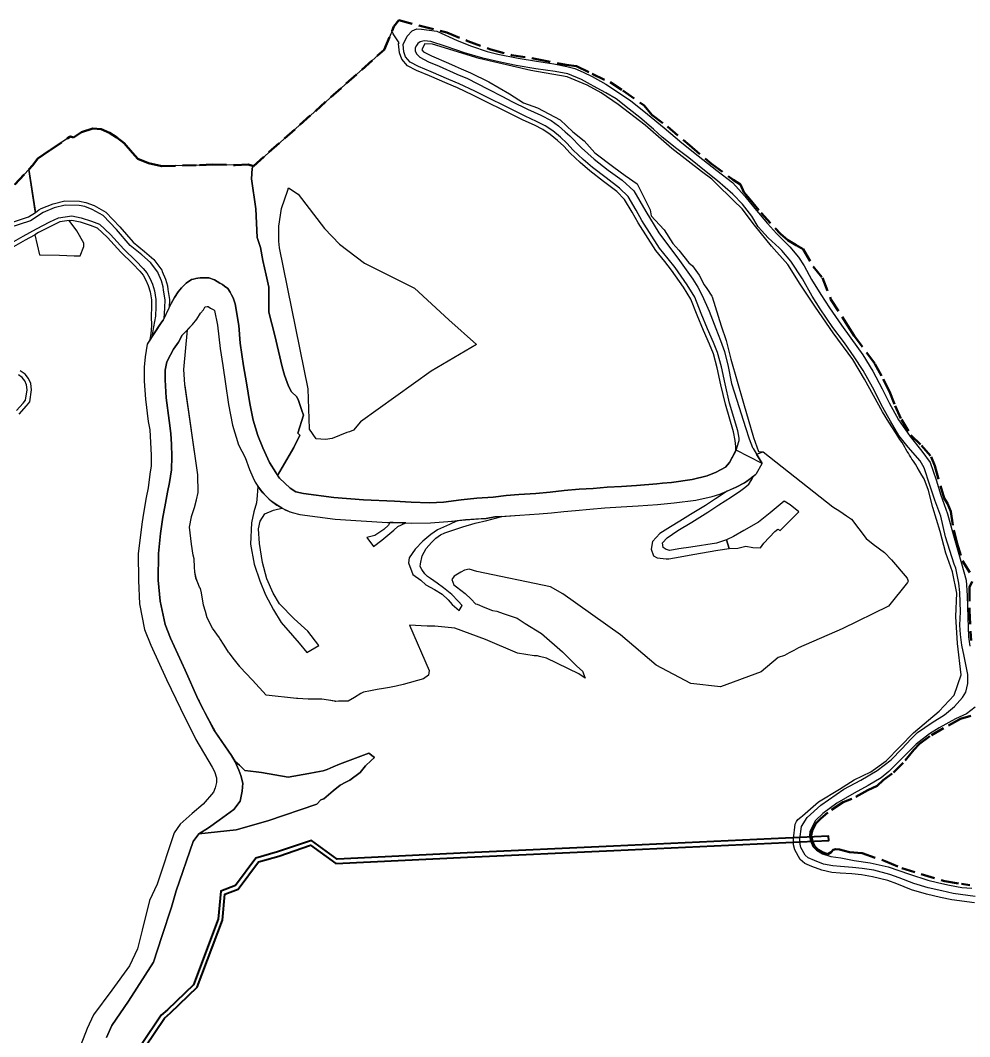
# Model space of a CAD drawing. Header units: metres. Extents: x 254550 to 279186, y 560399 to 562374.
# Drawn here: x 255039.4 to 255476.1, y 561851.3 to 562319.1 of the extents above; entities that cross this region are included whole.
import ezdxf

# ---------------------------------------------------------------- set-up
doc = ezdxf.new("R2010")
doc.units = ezdxf.units.M
doc.linetypes.add('DASHED2', pattern=[9.525, 6.35, -3.175])
for name, color, linetype, lineweight in [('E-1', 106, 'Continuous', 25), ('Heritage precinct', 30, 'Continuous', 25), ('Institutional-1', 140, 'Continuous', 25), ('parking', 254, 'Continuous', 25), ('Road', 253, 'Continuous', 25), ('Service-1', 183, 'Continuous', 25), ('Special zone precinct', 31, 'Continuous', 25), ('Stream', 5, 'Continuous', 40), ('Surveyed_Boundary', 7, 'DASHED2', 50)]:
    doc.layers.add(name, color=color, linetype=linetype, lineweight=lineweight)

msp = doc.modelspace()

# ---------------------------------------------------------------- linework, layer by layer
at = {"layer": 'E-1'}
msp.add_lwpolyline([(255350.8, 562183.31), (255347.89, 562190.71), (255344.55, 562196.18), (255338.98, 562204.13), (255335.93, 562208), (255331.78, 562213.06), (255323.66, 562225.87), (255320.92, 562230.73), (255317.36, 562236.67), (255313.77, 562240.24), (255307.68, 562244.95), (255301.37, 562249.73), (255296.95, 562253.58), (255292.31, 562257.86), (255289.38, 562261.07), (255286.55, 562263.72), (255283.15, 562266.53), (255279.79, 562268.83), (255275.92, 562270.76), (255270.76, 562273.18), (255263.08, 562276.97), (255252.44, 562282.22), (255247.61, 562284.65), (255240.49, 562287.95), (255235.73, 562289.99), (255227.55, 562293.54), (255221.69, 562296.03), (255217.52, 562298.18), (255214.83, 562301.16), (255213.83, 562304.15), (255213.4, 562308.25), (255213.59, 562308.64), (255210.91, 562312.85), (255210.36, 562314.17), (255210.08, 562313.49), (255209.79, 562312.78), (255209.49, 562312.08), (255209.2, 562311.37), (255208.9, 562310.66), (255208.61, 562309.95), (255208.46, 562309.57), (255208.32, 562309.24), (255208.02, 562308.53), (255207.73, 562307.82), (255207.44, 562307.11), (255207.14, 562306.41), (255206.77, 562305.49), (255206.77, 562305.5), (255146.43, 562251.82), (255145.98, 562250.8), (255145.73, 562246.07), (255147.69, 562232.31), (255148.34, 562219.14), (255149.79, 562214.49), (255150.87, 562208.58), (255152.49, 562201.71), (255153.68, 562196.27), (255153.77, 562184.72), (255156.43, 562173.93), (255159.84, 562159.65), (255160.89, 562155.8), (255162.74, 562150.68), (255164.12, 562148.05), (255166.53, 562145.76), (255167.35, 562144.11), (255168.13, 562141.83), (255168.9, 562139.55), (255169.68, 562137.26), (255166.97, 562129.02), (255167.99, 562128.17), (255165.18, 562122.43), (255157.76, 562109.56), (255158.57, 562108.36), (255163.46, 562103.81), (255166.09, 562102.11), (255169.7, 562101.29), (255183.66, 562099.42), (255197.18, 562098.41), (255211.5, 562097.81), (255219.17, 562097.37), (255227.66, 562096.99), (255234.1, 562097.33), (255242.17, 562098.31), (255249.35, 562099.13), (255256.84, 562099.57), (255262.82, 562100.43), (255268.71, 562100.89), (255276.59, 562101.32), (255283.07, 562101.9), (255289.63, 562102.7), (255296.47, 562103.26), (255302.84, 562103.63), (255309.33, 562104.24), (255315.93, 562104.52), (255322.92, 562104.98), (255332.15, 562105.79), (255334.74, 562106.04), (255338.94, 562106.41), (255348.52, 562107.68), (255355.32, 562109.48), (255359.44, 562111.09), (255363.77, 562113.34), (255365.69, 562115.51), (255368.51, 562121), (255368.53, 562122.87), (255368.27, 562125.72), (255367.55, 562129.72), (255363.74, 562142.4), (255361.68, 562151.26), (255360.02, 562159.08), (255358.28, 562165.57), (255356.37, 562169.99), (255353.74, 562176.24)], close=True, dxfattribs=at)
msp.add_lwpolyline([(255478.37, 561912.82), (255468, 561914.25), (255462.72, 561915.42), (255456.34, 561916.82), (255449.4, 561918.93), (255442.69, 561921.56), (255438.43, 561923.13), (255431.49, 561924.92), (255426.34, 561925.71), (255421.92, 561926.16), (255416.52, 561926.59), (255412.69, 561926.88), (255408.05, 561927.86), (255403.54, 561929.54), (255400.24, 561931.04), (255398.14, 561932.9), (255395.68, 561937.26), (255395.08, 561939.55), (255395.06, 561942.36), (255395.8, 561949.14), (255396.51, 561950.33), (255397.11, 561951.28), (255398.53, 561952.35), (255399.15, 561952.92), (255406.59, 561959.43), (255416.27, 561965.26), (255423.06, 561969.57), (255430.65, 561973.19), (255437.65, 561978.3), (255450.3, 561991.16), (255462.03, 562001.12), (255468.93, 562008.52), (255472.27, 562017.75), (255470.56, 562032.22), (255469.72, 562044.73), (255470.17, 562055.48), (255468.18, 562065.24), (255465.18, 562073.87), (255462.61, 562083.81), (255459.2, 562094.87), (255457.16, 562102.69), (255455.18, 562107.99), (255454.1, 562109.79), (255453.02, 562111.59), (255451.94, 562113.39), (255451.14, 562114.72), (255450.24, 562116.24), (255449.55, 562117.14), (255449.03, 562118.02), (255448.5, 562118.9), (255447.97, 562119.78), (255447.45, 562120.66), (255446.84, 562121.67), (255446.24, 562122.68), (255445.63, 562123.69), (255445.03, 562124.7), (255443.97, 562126.21), (255442.33, 562128.95), (255438.92, 562134.1), (255435.98, 562138.89), (255427.7, 562153.97), (255422.35, 562162.88), (255413.3, 562175.22), (255405.24, 562186.97), (255398.21, 562197.67), (255392.49, 562206.75), (255385.03, 562215.19), (255377.14, 562224.8), (255371.43, 562232.28), (255367.5, 562236.16), (255366.7, 562236.94), (255365.9, 562237.73), (255364.19, 562239.39), (255362.49, 562241.06), (255359.98, 562243.51), (255357.48, 562245.96), (255352.75, 562249.54), (255339.17, 562259.99), (255326.82, 562270.79), (255314.45, 562280.34), (255306.61, 562285.66), (255300.13, 562289.22), (255290.92, 562293.02), (255274.29, 562296.02), (255250.47, 562301.42), (255228.95, 562308.1), (255225.43, 562308.29), (255224.41, 562306.17), (255224.06, 562305.54), (255224.93, 562304.6), (255228.48, 562302.73), (255236.4, 562299.31), (255239.35, 562297.99), (255242.23, 562296.72), (255246.41, 562294.95), (255254.85, 562290.79), (255264.41, 562285.16), (255270.9, 562281.11), (255277.32, 562278.74), (255287.75, 562273.27), (255293.63, 562267.75), (255298.82, 562263.64), (255303.68, 562258.01), (255312.37, 562251.47), (255317.68, 562247.59), (255323.22, 562243.75), (255329.09, 562231.89), (255329.67, 562229.02), (255333.48, 562224.91), (255335.57, 562222.64), (255339.63, 562216.39), (255342.37, 562213.23), (255346.93, 562207.41), (255348.63, 562206.04), (255351.64, 562201.72), (255353.98, 562197.31), (255355.14, 562195.58), (255357.45, 562192.13), (255357.66, 562191.84), (255361.86, 562178.51), (255364.06, 562171.73), (255366.2, 562163.15), (255372.04, 562142.87), (255376.62, 562127.1), (255379.02, 562120.54), (255381.13, 562120.52), (255413.16, 562095.18), (255416.34, 562093.13), (255419.51, 562091.07), (255421.83, 562089.46), (255428.46, 562080.62), (255431.73, 562078.03), (255436.93, 562074.09), (255440.16, 562070.78), (255447.31, 562062.38), (255447.87, 562060.91), (255447.58, 562060.26), (255438.75, 562049.49), (255417.44, 562038.92), (255397.39, 562030.24), (255395.24, 562029.09), (255393.08, 562027.94), (255390.93, 562026.79), (255388.03, 562025.75), (255380.17, 562019.24), (255361.56, 562012.3), (255347.83, 562013.81), (255331.96, 562022.28), (255315.49, 562036.31), (255288.99, 562055.09), (255283.26, 562058.3), (255249.32, 562065.32), (255245.81, 562066.43), (255243.7, 562066.04), (255242.1, 562065.09), (255240.5, 562064.15), (255238.91, 562063.2), (255237.9, 562061.76), (255238.77, 562059.27), (255240.01, 562058.4), (255243.95, 562055.27), (255246.8, 562052.59), (255248.8, 562050.53), (255249.55, 562050.28), (255253.07, 562048.85), (255256.54, 562047.45), (255258.61, 562047.19), (255261.51, 562046.07), (255264.76, 562044.97), (255268.01, 562043.88), (255271.7, 562041.46), (255279.16, 562036.8), (255288.83, 562028.44), (255295.36, 562021.8), (255298.01, 562019.52), (255299.3, 562016.32), (255296.33, 562018.23), (255281.48, 562025.54), (255278.16, 562026.31), (255277.37, 562026.51), (255275.76, 562026.62), (255268.12, 562027.82), (255253.31, 562034.03), (255239.3, 562039.36), (255230.1, 562040.15), (255226.58, 562040.22), (255218.49, 562040.66), (255227.46, 562019.86), (255227.2, 562017.65), (255224.86, 562016.06), (255215.51, 562013.3), (255212.34, 562012.67), (255209.16, 562012.04), (255206.38, 562011.53), (255203.6, 562011.02), (255200.4, 562010.44), (255197.2, 562009.86), (255195.99, 562009.28), (255193.1, 562007.38), (255190.16, 562005.64), (255187.32, 562005.69), (255187.02, 562005.67), (255185.7, 562005.64), (255184.38, 562005.6), (255184.19, 562005.65), (255181.11, 562006.12), (255178.03, 562006.58), (255177.56, 562006.59), (255177.2, 562006.61), (255171.72, 562006.55), (255169.28, 562006.72), (255167.06, 562006.88), (255166.68, 562006.87), (255166.49, 562006.93), (255152.54, 562008.5), (255146.11, 562015.3), (255146, 562015.45), (255140.5, 562021.31), (255140.3, 562021.59), (255137.85, 562024.76), (255135.4, 562027.94), (255135.19, 562028.3), (255133.18, 562031.44), (255131.16, 562034.57), (255130.99, 562034.78), (255127.8, 562039.36), (255125.37, 562044.11), (255124.52, 562047.01), (255123.67, 562049.9), (255122.69, 562055.57), (255122.22, 562057.55), (255121.81, 562058.17), (255121.02, 562060.19), (255120.23, 562062.22), (255120.19, 562062.25), (255119.64, 562065.23), (255119.57, 562067.32), (255119.29, 562071.27), (255118.86, 562072.94), (255118.12, 562078), (255117.83, 562080.56), (255117.53, 562083.12), (255117.22, 562085.81), (255118.1, 562090.57), (255118.1, 562090.73), (255119.5, 562094.89), (255120.39, 562098.41), (255121.25, 562101.79), (255120.99, 562109.88), (255115.24, 562150.82), (255115.1, 562151.39), (255114.57, 562158.33), (255116.21, 562176.55), (255113.9, 562174.11), (255112.07, 562170.93), (255109.91, 562167.74), (255108.46, 562165.15), (255106.7, 562161.86), (255106.04, 562158.06), (255106.01, 562153.58), (255106.53, 562145.29), (255107.83, 562134.94), (255108.57, 562128.85), (255108.99, 562123.88), (255109.08, 562118.24), (255108.96, 562112.14), (255108.03, 562106.4), (255107.08, 562101.87), (255105.78, 562095.15), (255104.92, 562090.39), (255103.79, 562082.84), (255102.97, 562073.62), (255102.74, 562061.46), (255103.68, 562051.76), (255106.08, 562041.03), (255108.43, 562034.72), (255115.21, 562019.96), (255121.22, 562006.4), (255121.61, 562005.65), (255122.88, 562003.17), (255125.48, 561998.13), (255128.97, 561991.81), (255129.38, 561991.06), (255136.58, 561980.63), (255138.14, 561977.95), (255140.13, 561976.18), (255142.58, 561973.84), (255145.2, 561973.52), (255147.8, 561973.21), (255150.4, 561972.89), (255162.54, 561970.69), (255172.07, 561972.37), (255175.36, 561973.01), (255178.64, 561973.65), (255180.61, 561974.24), (255183.36, 561975.44), (255186.2, 561976.65), (255199.76, 561981.79), (255202.3, 561979.85), (255200.82, 561978.44), (255198.23, 561975.99), (255195.72, 561972.9), (255190.9, 561969.35), (255189.06, 561968.38), (255186.54, 561967.04), (255183.33, 561964.37), (255178.99, 561960.73), (255177.63, 561960.28), (255175.81, 561958.3), (255153.27, 561950.68), (255138.7, 561946.52), (255121.51, 561944.68), (255121.51, 561944.68), (255118.87, 561941.17), (255111.12, 561918.37), (255108.97, 561910.94), (255104.45, 561897.37), (255100.58, 561885.51), (255089.15, 561867.57), (255081.41, 561856.47), (255079, 561850.84)], dxfattribs=at)
for points in [[(255036.43, 562214.99, 0), (255041.7, 562217.97, 0), (255046.08, 562220.39, 0), (255048.25, 562211.18, 0), (255057.42, 562210.92, 0), (255064.16, 562210.6, 0), (255066.84, 562210.6, 0), (255068.61, 562215, 0), (255068.61, 562216.5, 0), (255065.38, 562222.19, 0), (255061.85, 562226.86, 0), (255063.08, 562227.03, 0), (255066.85, 562226.26, 0), (255071.49, 562224.71, 0), (255074.71, 562223.52, 0), (255079.4, 562219.08, 0), (255085.59, 562212.37, 0), (255091.07, 562206.97, 0), (255094.38, 562203.59, 0), (255095.86, 562201.71, 0), (255097.18, 562199.51, 0), (255098.24, 562196.94, 0), (255099.16, 562194.13, 0), (255099.71, 562190.38, 0), (255099.78, 562187.14, 0), (255099.59, 562182.85, 0), (255099.69, 562178.5, 0), (255099.39, 562174.86, 0), (255098.96, 562171.98, 0), (255097.65, 562169.98, 0), (255096.76, 562164.15, 0), (255096.3, 562159.37, 0), (255096.3, 562153, 0), (255096.97, 562144.76, 0), (255098.23, 562134.47, 0), (255098.88, 562130.61, 0), (255099.55, 562118.87, 0), (255099.49, 562113.98, 0), (255098.93, 562110.15, 0), (255098.16, 562103.9, 0), (255097.22, 562099.44, 0), (255096.09, 562092.28, 0), (255095.44, 562088.25, 0), (255093.55, 562073.74, 0), (255093.68, 562061.3, 0), (255094.22, 562050.57, 0), (255096.42, 562038.66, 0), (255099.41, 562031.42, 0), (255106.61, 562015.74, 0), (255113.02, 562002.39, 0), (255120.17, 561988.01, 0), (255127.61, 561975.33, 0), (255128.77, 561973.4, 0), (255129.58, 561970.43, 0), (255129.59, 561968.33, 0), (255129.07, 561965.86, 0), (255128.24, 561963.85, 0), (255123.45, 561958.32, 0), (255118.46, 561953.98, 0), (255112.94, 561949.12, 0), (255110.09, 561945.09, 0), (255102.35, 561921.48, 0), (255098.78, 561914, 0), (255095.45, 561900.37, 0), (255093.28, 561891.75, 0), (255089.55, 561883.94, 0), (255081.41, 561872.72, 0), (255073.03, 561861.37, 0), (255070.19, 561855.1, 0), (255066.07, 561844.75, 0)], [(255038.8, 562137.81, 0), (255042.22, 562141.57, 0), (255043.67, 562143.45, 0), (255044.57, 562148.93, 0), (255044.21, 562151.86, 0), (255043.17, 562154.23, 0), (255041.58, 562156.22, 0), (255039.35, 562157.78, 0)]]:
    msp.add_polyline3d(points, dxfattribs=at)
at = {"layer": 'Heritage precinct'}
msp.add_lwpolyline([(255171.82, 562149.49), (255158.61, 562214.29), (255158.29, 562217.38), (255158.37, 562224.34), (255159.49, 562232.5), (255162.42, 562240.93), (255162.78, 562241.96), (255167.15, 562239.08), (255179.24, 562223.31), (255186.16, 562216.1), (255197.71, 562207.3), (255220.77, 562195.72), (255236.48, 562181.27), (255249.31, 562169.84), (255228.33, 562157.63), (255195.88, 562134.24), (255192.59, 562130.38), (255190.82, 562129.74), (255189.6, 562129.33), (255186.23, 562127.97), (255182.86, 562126.6), (255179.74, 562126.16), (255175.51, 562126.46), (255172.44, 562130.87), (255172.46, 562131.02), (255171.82, 562149.49)], dxfattribs=at)
at = {"layer": 'Institutional-1'}
for points in [[(255147.69, 562232.31), (255145.73, 562246.07), (255145.98, 562250.8), (255146.52, 562252.03), (255144.18, 562252.66), (255138.22, 562252.42), (255127.89, 562252.65), (255121.84, 562252.35), (255104.44, 562252), (255098.27, 562253.24), (255093.47, 562255.34), (255090.9, 562258.04), (255087.12, 562262.57), (255083.75, 562265.13), (255080.34, 562267.3), (255076.56, 562269.04), (255072.71, 562269.33), (255067.55, 562267.52), (255063.89, 562265.18), (255062.45, 562265.66), (255062.14, 562265.42), (255053.04, 562259.33), (255047.49, 562255.54), (255044.98, 562252.19), (255043.35, 562250.45), (255046.31, 562230.68), (255047.95, 562231.78), (255048.93, 562232.44), (255054.4, 562234.66), (255059.86, 562235.95), (255066.6, 562235.82), (255069.5, 562235.25), (255073.31, 562233.87), (255078.68, 562230.79), (255085.11, 562224.09), (255091.33, 562216.93), (255096.5, 562212.69), (255100.79, 562208.91), (255104.42, 562204.12), (255104.65, 562203.38), (255106.21, 562199.9), (255107.03, 562196.83), (255107.29, 562195.24), (255107.93, 562190.56), (255107.87, 562186.96), (255108.8, 562188.8), (255110.24, 562191.44), (255112.01, 562194.05), (255113.56, 562195.93), (255115.62, 562198.1), (255118.07, 562199.7, -0.099043), (255126.11, 562200.52), (255128.64, 562199.57), (255131.17, 562198.07), (255132.31, 562197.42), (255133.27, 562196.64), (255134.85, 562195.63), (255135.86, 562193.89), (255136.52, 562192.68), (255137.22, 562191.32), (255138.14, 562188.52), (255139.91, 562178.63), (255140.56, 562170.51), (255142.08, 562159.98), (255143.47, 562152.27), (255145.02, 562142.72), (255146.52, 562135.08), (255148.68, 562127.94), (255150.98, 562122.31), (255154.02, 562115.53), (255156.86, 562110.89), (255157.76, 562109.56), (255165.18, 562122.43), (255167.99, 562128.17), (255166.97, 562129.02), (255169.68, 562137.26), (255168.9, 562139.55), (255168.13, 562141.83), (255167.35, 562144.11), (255166.53, 562145.76), (255164.12, 562148.05), (255162.74, 562150.68), (255160.89, 562155.8), (255159.84, 562159.65), (255156.43, 562173.93), (255153.77, 562184.72), (255153.68, 562196.27), (255152.49, 562201.71), (255150.87, 562208.58), (255149.79, 562214.49), (255148.34, 562219.14)], [(255227.46, 562019.86), (255227.2, 562017.65), (255224.86, 562016.06), (255215.51, 562013.3), (255212.34, 562012.67), (255209.16, 562012.04), (255206.38, 562011.53), (255203.6, 562011.02), (255200.4, 562010.44), (255197.2, 562009.86), (255195.99, 562009.28), (255193.1, 562007.38), (255190.16, 562005.64), (255187.32, 562005.69), (255187.02, 562005.67), (255185.7, 562005.64), (255184.46, 562005.61), (255181.11, 562006.12), (255178.03, 562006.58), (255177.56, 562006.59), (255177.2, 562006.61), (255171.72, 562006.55), (255169.28, 562006.72), (255167.06, 562006.88), (255166.68, 562006.87), (255166.49, 562006.93), (255152.54, 562008.5), (255146.11, 562015.3), (255146, 562015.45), (255140.5, 562021.31), (255140.3, 562021.59), (255137.85, 562024.76), (255135.4, 562027.94), (255135.19, 562028.3), (255133.18, 562031.44), (255131.16, 562034.57), (255130.99, 562034.78), (255127.8, 562039.36), (255125.37, 562044.11), (255124.52, 562047.01), (255123.67, 562049.9), (255122.69, 562055.57), (255122.22, 562057.55), (255121.81, 562058.17), (255121.02, 562060.19), (255120.16, 562062.38), (255119.64, 562065.23), (255119.57, 562067.32), (255119.29, 562071.27), (255118.86, 562072.94), (255118.12, 562078), (255117.83, 562080.56), (255117.53, 562083.12), (255117.22, 562085.81), (255118.1, 562090.57), (255118.1, 562090.73), (255119.5, 562094.89), (255120.39, 562098.41), (255121.25, 562101.79), (255120.99, 562109.88), (255115.1, 562151.39), (255114.57, 562158.33), (255116.21, 562176.55), (255118.51, 562179), (255120.59, 562181.59), (255122.3, 562184.26), (255123.67, 562185.75), (255124.27, 562187.08), (255124.63, 562187.26), (255125.26, 562187.39), (255125.86, 562187.28), (255126.9, 562186.61), (255128.47, 562185.83), (255128.72, 562185.56), (255130.13, 562178.74), (255131.38, 562167.99), (255132.54, 562160.23), (255133.79, 562151.7), (255135.21, 562142.2), (255137.05, 562132.69), (255139.71, 562123.69), (255142.75, 562117.9), (255144.75, 562112.34), (255146.31, 562108.79, 0.038579), (255148.66, 562104.62), (255148.35, 562100.37), (255147.98, 562097.05), (255146.79, 562092.82), (255145.7, 562087.81), (255145.28, 562077.99), (255146.99, 562068.69), (255149.49, 562061.12), (255152.22, 562054.71), (255155.77, 562047.72), (255159.38, 562041.93), (255164.55, 562035.87), (255167.62, 562032.36), (255171.13, 562028.14), (255176.75, 562031.26), (255171.68, 562037.97), (255165.4, 562043.63), (255158.63, 562050.51), (255155.63, 562055.4), (255152.79, 562061.95), (255150.73, 562069.57), (255149.47, 562078.22), (255148.99, 562085.03), (255149.75, 562088.48), (255151.87, 562091.95), (255155.77, 562093.57), (255157.62, 562094.09), (255159.9, 562094.47, 0.040392), (255164.49, 562092.48), (255168.01, 562091.58), (255184.14, 562089.54), (255196.23, 562088.67), (255208.23, 562087.93), (255209.38, 562087.93), (255208.79, 562086.68), (255206.67, 562084.76), (255202.46, 562081.92), (255198.71, 562080.96), (255201.82, 562076.87), (255205.67, 562079.88), (255211.24, 562084.34), (255213.12, 562086.02), (255216.77, 562087.71), (255219.2, 562087.63), (255228.05, 562087.71), (255236.11, 562088.35), (255240.4, 562088.74), (255236.89, 562086.94), (255231.29, 562084.6), (255228.18, 562082.36), (255224.55, 562079.28), (255220.98, 562075.65), (255218.23, 562071.61), (255217.99, 562069.32), (255219.94, 562063.97), (255223.59, 562061.38), (255225.9, 562059.32), (255229.93, 562057.14), (255233.38, 562054.97), (255236.14, 562052.31), (255238.09, 562050.14), (255241.22, 562047.45), (255242.69, 562049.8), (255240.86, 562051.7), (255237.92, 562054.79), (255234.12, 562057.83), (255231.08, 562059.99), (255228.08, 562062.19), (255226.76, 562063.14), (255225.5, 562064.35), (255224.06, 562066.25), (255223.31, 562067.69), (255223.44, 562068.94), (255224.18, 562072.53), (255226.01, 562076.04), (255228.5, 562078.71), (255230.59, 562080.7), (255232.74, 562082.24), (255234.73, 562083.21), (255242.98, 562085.98), (255248.67, 562087.64), (255254.06, 562088.88), (255260.83, 562090.71), (255269.23, 562091.26), (255278.05, 562091.9), (255283.67, 562092.46), (255289.39, 562092.98), (255294.74, 562093.47), (255301.32, 562094.06), (255308.34, 562094.65), (255315.8, 562095.12), (255323.6, 562095.66), (255332.44, 562096.17), (255340.16, 562096.91), (255350.22, 562098.15), (255357.63, 562099.94), (255361.25, 562101.01), (255364.36, 562102.32), (255364.57, 562102.41), (255359.22, 562098.86), (255354.61, 562095.81), (255347.74, 562091.55), (255342.8, 562088.48), (255338.49, 562085.94), (255333.6, 562082.87), (255330.23, 562079.18), (255329.64, 562075.61), (255330.61, 562072.67), (255332.29, 562071.74), (255336.46, 562071.27), (255337.77, 562071.22), (255342.9, 562072.19), (255348.72, 562073.25), (255360.31, 562075.25), (255365.51, 562076), (255369.48, 562076.12), (255373.16, 562077.03), (255376.4, 562076.45), (255379.94, 562076.27), (255381.45, 562078.46), (255386.47, 562083.85), (255387.85, 562084.94), (255388.97, 562084.21), (255391.56, 562086.87), (255397.48, 562092.92), (255393.55, 562096.14), (255390.81, 562097.72), (255384.39, 562092.33), (255378.96, 562088.02), (255372.25, 562084.23), (255367.41, 562081.52), (255364.21, 562079.91), (255359.69, 562078.41), (255347.92, 562076.52), (255342.34, 562075.75), (255338.15, 562075.1), (255336.5, 562075.48), (255335.11, 562076.39), (255334.75, 562078.62), (255336.99, 562080.88), (255341.88, 562084.26), (255348.35, 562088.1), (255355.71, 562092.73), (255360.74, 562096.13), (255366.5, 562099.8), (255370.86, 562102.65), (255372.72, 562104.03), (255374.47, 562105.6), (255375.57, 562107.31), (255376.61, 562109.24, 0.008625), (255378.05, 562110.48), (255380.61, 562115.02), (255378.01, 562119.39), (255381.13, 562120.52), (255413.16, 562095.18), (255416.34, 562093.13), (255419.51, 562091.07), (255421.83, 562089.46), (255428.46, 562080.62), (255431.73, 562078.03), (255436.93, 562074.09), (255440.16, 562070.78), (255447.31, 562062.38), (255447.87, 562060.91), (255447.58, 562060.26), (255438.75, 562049.49), (255417.44, 562038.92), (255397.39, 562030.24), (255395.24, 562029.09), (255393.08, 562027.94), (255390.93, 562026.79), (255388.03, 562025.75), (255380.17, 562019.24), (255361.56, 562012.3), (255347.83, 562013.81), (255331.96, 562022.28), (255315.49, 562036.31), (255288.99, 562055.09), (255283.26, 562058.3), (255249.32, 562065.32), (255245.81, 562066.43), (255243.7, 562066.04), (255242.1, 562065.09), (255240.5, 562064.15), (255238.91, 562063.2), (255237.9, 562061.76), (255238.77, 562059.27), (255240.01, 562058.4), (255243.95, 562055.27), (255246.8, 562052.59), (255248.8, 562050.53), (255249.55, 562050.28), (255253.07, 562048.85), (255256.54, 562047.45), (255258.61, 562047.19), (255261.51, 562046.07), (255264.76, 562044.97), (255268.01, 562043.88), (255271.7, 562041.46), (255279.16, 562036.8), (255288.83, 562028.44), (255295.36, 562021.8), (255298.01, 562019.52), (255299.3, 562016.32), (255296.33, 562018.23), (255281.48, 562025.54), (255278.16, 562026.31), (255277.37, 562026.51), (255275.76, 562026.62), (255268.12, 562027.82), (255253.31, 562034.03), (255239.3, 562039.36), (255230.1, 562040.15), (255226.58, 562040.22), (255218.49, 562040.66)]]:
    msp.add_lwpolyline(points, format="xyb", close=True, dxfattribs=at)
at = {"layer": 'Institutional-1', "elevation": 1324}
msp.add_lwpolyline([(255183.33, 561964.38), (255186.54, 561967.04), (255189.06, 561968.38), (255190.9, 561969.35), (255195.72, 561972.9), (255198.23, 561975.99), (255200.82, 561978.44), (255202.3, 561979.85), (255199.76, 561981.79), (255186.2, 561976.65), (255183.36, 561975.44), (255180.61, 561974.24), (255178.64, 561973.65), (255175.36, 561973.01), (255172.07, 561972.37), (255162.54, 561970.69), (255150.4, 561972.89), (255147.8, 561973.21), (255145.2, 561973.52), (255142.58, 561973.84), (255140.13, 561976.18), (255138.14, 561977.95), (255138.27, 561977.72), (255139.85, 561974.02), (255140.87, 561971.48), (255141.77, 561967.91), (255141.49, 561964.26), (255140.51, 561959.68), (255137.67, 561955.88), (255130.88, 561951.01), (255125.87, 561947.38), (255121.51, 561944.68), (255138.7, 561946.52), (255153.27, 561950.68), (255175.81, 561958.3), (255177.63, 561960.28), (255178.99, 561960.73)], close=True, dxfattribs=at)
at = {"layer": 'parking'}
msp.add_lwpolyline([(255386.47, 562083.85), (255387.85, 562084.94), (255388.97, 562084.21), (255391.56, 562086.87), (255397.48, 562092.92), (255393.55, 562096.14), (255390.81, 562097.72), (255384.39, 562092.33), (255378.96, 562088.02), (255372.25, 562084.23), (255367.41, 562081.52), (255364.21, 562079.91), (255365.51, 562076), (255369.48, 562076.12), (255373.16, 562077.03), (255376.4, 562076.45), (255379.94, 562076.27), (255381.45, 562078.46)], close=True, dxfattribs=at)
at = {"layer": 'Road'}
for points in [[(255478.59, 561915.82), (255468.53, 561917.2), (255463.37, 561918.35), (255457.1, 561919.73), (255450.38, 561921.77), (255443.75, 561924.36), (255439.33, 561926), (255432.1, 561927.86), (255426.72, 561928.68), (255422.19, 561929.15), (255416.75, 561929.58), (255413.12, 561929.86), (255408.88, 561930.75), (255404.68, 561932.31), (255401.89, 561933.58), (255400.5, 561934.81), (255398.48, 561938.39), (255398.08, 561939.94), (255398.06, 561942.2), (255398.7, 561948.08), (255401.44, 561952.15), (255407.71, 561957.9), (255418.31, 561965.13), (255425.99, 561969.27), (255433.61, 561973.75), (255440.04, 561978.71), (255444.93, 561983.82), (255449.25, 561988.37), (255452.18, 561991.25), (255458.82, 561995.94), (255464.62, 561999.44), (255469.18, 562003.22), (255472.84, 562007.32), (255474.4, 562009.84), (255475.26, 562013.8), (255475.27, 562018.04), (255473.65, 562026.35), (255472.54, 562031.46), (255471.85, 562036.43), (255471.56, 562040.67), (255471.97, 562046.83), (255471.6, 562055.77), (255471.11, 562059.98), (255469.81, 562066.89), (255469.02, 562068.79), (255467, 562075.1), (255465.09, 562081.27), (255462.9, 562090.79), (255460.17, 562098.2), (255457.83, 562105.19), (255455.14, 562113.09), (255453.32, 562116.3), (255447.91, 562122.64), (255443.57, 562127.93), (255439.7, 562134.53), (255436.18, 562140.85), (255431.45, 562150.26), (255427.15, 562157.85), (255422.99, 562164.19), (255418.59, 562170.61), (255413.25, 562177.7), (255407.32, 562186.21), (255403.69, 562192.14), (255399.21, 562200.03), (255393.84, 562208.25), (255389.67, 562213.16), (255388.42, 562214.38), (255383.39, 562218.88), (255378.84, 562224.05), (255375.85, 562228.91), (255371.59, 562234.42), (255367.15, 562239.03), (255360.13, 562245.11), (255354.83, 562249.3), (255346.93, 562255.77), (255341.38, 562259.97), (255334.72, 562265.22), (255330.62, 562269), (255324.45, 562274.34), (255319.55, 562278.1), (255313.52, 562282.86), (255308.75, 562285.72), (255304.69, 562287.85), (255300.27, 562290.28), (255297.57, 562291.9), (255291.26, 562294.39), (255285.41, 562295.56), (255276.49, 562296.7), (255267.49, 562298.31), (255260.83, 562299.62), (255252.12, 562301.64), (255243.7, 562304.06), (255235.36, 562306.99), (255228.2, 562309.36), (255225.14, 562309.58), (255223.35, 562309.1), (255222.3, 562308.41), (255221.71, 562307.49), (255221.05, 562306.46), (255220.97, 562305.01), (255221.64, 562303.68), (255223.11, 562302.17), (255227.2, 562300.01), (255232.02, 562297.98), (255240.23, 562294.3), (255245.14, 562292.23), (255249.47, 562289.99), (255254.68, 562287.44), (255261.21, 562283.93), (255265.47, 562281.72), (255272.63, 562278.23), (255278.89, 562275.36), (255283.66, 562272.89), (255286.91, 562270.46), (255290.03, 562267.77), (255292.14, 562265.83), (255297.56, 562260.4), (255303.36, 562255.15), (255309.85, 562250.08), (255316.31, 562245.43), (255321.68, 562240.61), (255327.07, 562231.04), (255333.1, 562221.27), (255342.66, 562208.47), (255348.75, 562199.91), (255351, 562196.22), (255353.09, 562192.37), (255356.33, 562185.15), (255359.34, 562177.21), (255361.51, 562171.64), (255363.33, 562166.7), (255365.09, 562159.79), (255366.61, 562151.97), (255369, 562144.3), (255373.04, 562131.67), (255374.74, 562126.44), (255376.23, 562122.47, 0.044512), (255376.46, 562121.99), (255380.61, 562115.02), (255368.66, 562121.3), (255370, 562125.26, 0.126722), (255370.12, 562126.75), (255369.5, 562130.19), (255365.68, 562142.91), (255363.63, 562151.7), (255361.96, 562159.55), (255360.17, 562166.23), (255358.21, 562170.78), (255355.58, 562177.01), (255352.65, 562184.06), (255349.69, 562191.6), (255346.22, 562197.28), (255340.58, 562205.33), (255337.48, 562209.25), (255333.4, 562214.23), (255325.38, 562226.9), (255322.65, 562231.73), (255318.95, 562237.92), (255315.09, 562241.74), (255308.89, 562246.54), (255302.64, 562251.28), (255298.28, 562255.07), (255293.73, 562259.27), (255290.8, 562262.48), (255287.87, 562265.23), (255284.35, 562268.13), (255280.81, 562270.56), (255276.79, 562272.56), (255271.62, 562274.99), (255263.96, 562278.76), (255253.33, 562284.01), (255248.48, 562286.45), (255241.3, 562289.78), (255236.52, 562291.83), (255228.34, 562295.37), (255222.54, 562297.84), (255218.76, 562299.79), (255216.59, 562302.19), (255215.8, 562304.58), (255215.45, 562307.89), (255217.35, 562311.8), (255219.63, 562314.28), (255221.84, 562315.19), (255223.99, 562315.01), (255230.93, 562314.08), (255240.27, 562309.83), (255246.94, 562307.16), (255254.18, 562304.64), (255259.01, 562303.44), (255268.35, 562301.63), (255276.8, 562300.27), (255284.88, 562299.08), (255290.74, 562297.86), (255294.42, 562296.92), (255298.27, 562295.17), (255302.48, 562293.2), (255308.76, 562289.72), (255320.09, 562282.15), (255327.89, 562275.91), (255335.52, 562269.52), (255343.77, 562262.68), (255351.25, 562256.68), (255359.79, 562249.88), (255366.97, 562244.4), (255372.76, 562238.18), (255377.34, 562232.5), (255383.19, 562225.56), (255387.33, 562221.02), (255393.36, 562214.76), (255397.31, 562210.03), (255399.94, 562206.02), (255403.41, 562199.84), (255407.69, 562192.83), (255411.68, 562186.72), (255417.17, 562178.69), (255421.46, 562172.83), (255426.97, 562165.1), (255431.64, 562157.66), (255435.94, 562149.51), (255439.09, 562142.97), (255443.42, 562135.23), (255448.77, 562127.52), (255454.17, 562120.8), (255457.98, 562115.61), (255460.77, 562107.64), (255462.94, 562100.58), (255465.99, 562091.93), (255468.69, 562081.99), (255472.4, 562069.06), (255474.55, 562061.39), (255474.99, 562054.32), (255475.34, 562044.18), (255475.64, 562035.34), (255476.22, 562030.98)], [(255079, 561850.84), (255081.41, 561856.47), (255089.15, 561867.57), (255100.58, 561885.51), (255104.45, 561897.37), (255108.97, 561910.94), (255111.12, 561918.38), (255118.87, 561941.17), (255121.51, 561944.68), (255125.87, 561947.38), (255130.88, 561951.01), (255137.67, 561955.88), (255140.51, 561959.68), (255141.49, 561964.26), (255141.77, 561967.91), (255140.87, 561971.48), (255139.85, 561974.02), (255138.27, 561977.72), (255136.58, 561980.63), (255128.36, 561992.54), (255121.22, 562006.4), (255115.21, 562019.96), (255108.43, 562034.72), (255106.08, 562041.03), (255103.68, 562051.76), (255102.74, 562061.46), (255102.97, 562073.62), (255103.79, 562082.84), (255104.92, 562090.39), (255105.78, 562095.15), (255107.08, 562101.87), (255108.03, 562106.4), (255108.96, 562112.14), (255109.08, 562118.24), (255108.99, 562123.88), (255108.57, 562128.85), (255107.83, 562134.94), (255106.53, 562145.29), (255106.01, 562153.58), (255106.04, 562158.06), (255106.7, 562161.86), (255108.46, 562165.15), (255109.91, 562167.74), (255112.07, 562170.93), (255113.9, 562174.11), (255118.51, 562179), (255120.59, 562181.59), (255122.3, 562184.26), (255123.67, 562185.75), (255124.27, 562187.08), (255124.63, 562187.26), (255125.26, 562187.39), (255125.86, 562187.28), (255126.9, 562186.61), (255128.47, 562185.83), (255128.72, 562185.56), (255130.13, 562178.74), (255131.38, 562167.99), (255132.54, 562160.23), (255133.79, 562151.7), (255135.21, 562142.2), (255137.05, 562132.69), (255139.71, 562123.69), (255142.75, 562117.9), (255144.75, 562112.34), (255146.31, 562108.79, 0.20493), (255164.49, 562092.48), (255168.01, 562091.58), (255184.14, 562089.54), (255196.23, 562088.67), (255208.23, 562087.93), (255210.96, 562087.92), (255219.2, 562087.63), (255228.05, 562087.71), (255236.11, 562088.35), (255244.16, 562089.09), (255252.21, 562089.74), (255253.69, 562089.85), (255257.74, 562090.51), (255269.23, 562091.26), (255278.05, 562091.9), (255283.67, 562092.46), (255289.39, 562092.98), (255294.74, 562093.47), (255301.32, 562094.06), (255308.34, 562094.65), (255315.8, 562095.12), (255323.6, 562095.66), (255332.44, 562096.17), (255340.16, 562096.91), (255350.22, 562098.15), (255357.63, 562099.94), (255361.25, 562101.01), (255364.36, 562102.32), (255368.71, 562104.19), (255372.47, 562106.13, 0.032149), (255378.05, 562110.48), (255380.61, 562115.02), (255368.66, 562121.3), (255365.69, 562115.51), (255363.77, 562113.34), (255359.44, 562111.09), (255355.32, 562109.48), (255348.52, 562107.68), (255338.94, 562106.41), (255334.74, 562106.04), (255332.15, 562105.79), (255322.92, 562104.98), (255315.93, 562104.52), (255309.33, 562104.24), (255302.84, 562103.63), (255296.47, 562103.26), (255289.63, 562102.7), (255283.07, 562101.9), (255276.59, 562101.32), (255268.71, 562100.89), (255262.82, 562100.43), (255256.84, 562099.57), (255249.35, 562099.13), (255242.17, 562098.31), (255234.1, 562097.33), (255227.66, 562096.99), (255219.17, 562097.37), (255211.5, 562097.81), (255197.18, 562098.41), (255183.66, 562099.42), (255169.7, 562101.29), (255166.09, 562102.11), (255163.46, 562103.81), (255158.57, 562108.36), (255156.86, 562110.89), (255154.02, 562115.53), (255150.98, 562122.31), (255148.68, 562127.94), (255146.52, 562135.08), (255145.02, 562142.72), (255143.47, 562152.27), (255142.08, 562159.98), (255140.56, 562170.51), (255139.91, 562178.63), (255138.14, 562188.52), (255137.22, 562191.32), (255136.52, 562192.68), (255135.86, 562193.89), (255134.85, 562195.63), (255133.27, 562196.64), (255132.31, 562197.42), (255131.17, 562198.07), (255128.64, 562199.57), (255126.11, 562200.52, 0.099043), (255118.07, 562199.7), (255115.62, 562198.1), (255113.56, 562195.93), (255112.01, 562194.05), (255110.24, 562191.44), (255108.8, 562188.8), (255107.68, 562186.57), (255105.07, 562181.12), (255104.42, 562180.34), (255097.65, 562169.98), (255096.76, 562164.15), (255096.3, 562159.37), (255096.3, 562153), (255096.97, 562144.76), (255098.23, 562134.47), (255098.88, 562130.61), (255099.55, 562118.87), (255099.49, 562113.98), (255098.93, 562110.15), (255098.16, 562103.9), (255097.22, 562099.44), (255096.09, 562092.28), (255095.44, 562088.25), (255093.55, 562073.74), (255093.68, 562061.3), (255094.22, 562050.57), (255096.42, 562038.66), (255099.41, 562031.42), (255106.61, 562015.74), (255113.02, 562002.39), (255120.17, 561988.01), (255127.61, 561975.33), (255128.77, 561973.4), (255129.58, 561970.43), (255129.59, 561968.33), (255129.07, 561965.86), (255128.24, 561963.85), (255123.45, 561958.32), (255118.46, 561953.98), (255112.94, 561949.12), (255110.09, 561945.09), (255102.35, 561921.48), (255098.78, 561914), (255095.45, 561900.37), (255093.28, 561891.75), (255089.55, 561883.94), (255081.41, 561872.72), (255073.03, 561861.37), (255070.19, 561855.1), (255066.07, 561844.75)]]:
    msp.add_lwpolyline(points, format="xyb", dxfattribs=at)
for points in [[(255035.24, 562216.62), (255040.73, 562219.72), (255046.86, 562223.11), (255052.97, 562226.28), (255056.98, 562228.21), (255063.14, 562229.06), (255067.37, 562228.19), (255072.15, 562226.6), (255075.78, 562225.25), (255080.83, 562220.49), (255087.03, 562213.76), (255092.49, 562208.38), (255095.88, 562204.91), (255097.51, 562202.85), (255098.97, 562200.41), (255100.12, 562197.63), (255101.12, 562194.59), (255101.71, 562190.54), (255101.78, 562187.12), (255101.59, 562182.83), (255100.56, 562177.95), (255099.88, 562173.39), (255101.04, 562175.16), (255103.05, 562178.24), (255104.42, 562180.34), (255105.07, 562181.12), (255105.5, 562182.01), (255105.75, 562184.05), (255105.87, 562186.74), (255105.93, 562190.44), (255105.31, 562194.94), (255105.08, 562196.41), (255104.32, 562199.22), (255102.78, 562202.67), (255102.61, 562203.19), (255099.32, 562207.54), (255095.21, 562211.16), (255089.93, 562215.49), (255083.63, 562222.74), (255077.44, 562229.2), (255072.46, 562232.05), (255068.97, 562233.32), (255066.39, 562233.82), (255060.07, 562233.94), (255055.01, 562232.75), (255049.88, 562230.66), (255044.03, 562226.74), (255034.07, 562223.54)], [(255037.62, 562139.49), (255040.68, 562142.85), (255041.78, 562144.28), (255042.55, 562148.98), (255042.26, 562151.33), (255041.45, 562153.19), (255040.2, 562154.74), (255038.48, 562155.95)], [(255478.67, 562002.91), (255474.75, 561999.86), (255469.63, 561997.58), (255462.03, 561993.38), (255457.7, 561990.67), (255451.54, 561985.96), (255446.76, 561981.14), (255442.56, 561977.02), (255438.9, 561973.35), (255435.43, 561970.4), (255429.51, 561966.84), (255422.97, 561963.41), (255415.06, 561958.69), (255408.52, 561954.01), (255405.24, 561950.84), (255402.66, 561945.68), (255402.43, 561943.7), (255402.78, 561941.81), (255402.89, 561941.48), (255403.92, 561938.85), (255405.66, 561937.15), (255408.38, 561935.4), (255412.21, 561934.23), (255416.79, 561933.57), (255423.03, 561932.44), (255430.32, 561931.3), (255438.67, 561929.39), (255448.52, 561926.09), (255456.83, 561923.29), (255461.26, 561922.23), (255466.1, 561921.13), (255470, 561920.39), (255472.52, 561919.88), (255477.13, 561919.58)]]:
    msp.add_lwpolyline(points, dxfattribs=at)
for points in [[(255364.21, 562079.91), (255359.69, 562078.41), (255347.92, 562076.52), (255342.34, 562075.75), (255338.15, 562075.1), (255336.5, 562075.48), (255335.11, 562076.39), (255334.75, 562078.62), (255336.99, 562080.88), (255341.88, 562084.26), (255348.35, 562088.1), (255355.71, 562092.73), (255360.74, 562096.13), (255366.5, 562099.8), (255370.86, 562102.65), (255372.72, 562104.03), (255374.47, 562105.6), (255375.57, 562107.31), (255376.61, 562109.24, -0.023517), (255372.47, 562106.13), (255368.71, 562104.19), (255364.57, 562102.41), (255359.22, 562098.86), (255354.61, 562095.81), (255347.74, 562091.55), (255342.8, 562088.48), (255338.49, 562085.94), (255333.6, 562082.87), (255330.23, 562079.18), (255329.64, 562075.61), (255330.61, 562072.67), (255332.29, 562071.74), (255336.46, 562071.27), (255337.77, 562071.22), (255342.9, 562072.19), (255348.72, 562073.25), (255360.31, 562075.25), (255365.51, 562076)], [(255149.47, 562078.22), (255148.99, 562085.03), (255149.75, 562088.48), (255151.87, 562091.95), (255155.77, 562093.57), (255157.62, 562094.09), (255159.9, 562094.47, -0.123828), (255148.66, 562104.62), (255148.35, 562100.37), (255147.98, 562097.05), (255146.79, 562092.82), (255145.7, 562087.81), (255145.28, 562077.99), (255146.99, 562068.69), (255149.49, 562061.12), (255152.22, 562054.71), (255155.77, 562047.72), (255159.38, 562041.93), (255164.55, 562035.87), (255167.62, 562032.36), (255171.13, 562028.14), (255176.75, 562031.26), (255171.68, 562037.97), (255165.4, 562043.63), (255158.63, 562050.51), (255155.63, 562055.4), (255152.79, 562061.95), (255150.73, 562069.57)]]:
    msp.add_lwpolyline(points, format="xyb", close=True, dxfattribs=at)
for points in [[(255253.69, 562089.85), (255244.16, 562089.09), (255240.4, 562088.74), (255236.89, 562086.94), (255231.29, 562084.6), (255228.18, 562082.36), (255224.55, 562079.28), (255220.98, 562075.65), (255218.23, 562071.61), (255217.99, 562069.32), (255219.94, 562063.97), (255223.59, 562061.38), (255225.9, 562059.32), (255229.93, 562057.14), (255233.38, 562054.97), (255236.14, 562052.31), (255238.09, 562050.14), (255241.22, 562047.45), (255242.69, 562049.8), (255240.86, 562051.7), (255237.92, 562054.79), (255234.12, 562057.83), (255231.08, 562059.99), (255228.08, 562062.19), (255226.76, 562063.14), (255225.5, 562064.35), (255224.06, 562066.25), (255223.31, 562067.69), (255223.44, 562068.94), (255224.18, 562072.53), (255226.01, 562076.04), (255228.5, 562078.71), (255230.59, 562080.7), (255232.74, 562082.24), (255234.73, 562083.21), (255242.98, 562085.98), (255248.67, 562087.64), (255254.06, 562088.88), (255260.83, 562090.71), (255257.74, 562090.51)], [(255201.82, 562076.87), (255205.67, 562079.88), (255211.24, 562084.34), (255213.12, 562086.02), (255216.77, 562087.71), (255210.96, 562087.92), (255209.38, 562087.93), (255208.79, 562086.68), (255206.67, 562084.76), (255202.46, 562081.92), (255198.71, 562080.96)]]:
    msp.add_lwpolyline(points, close=True, dxfattribs=at)
at = {"layer": 'Service-1'}
msp.add_lwpolyline([(255068.61, 562216.5), (255065.38, 562222.19), (255061.85, 562226.86), (255057.56, 562226.27), (255053.86, 562224.49), (255047.8, 562221.34), (255046.08, 562220.39), (255048.25, 562211.18), (255057.42, 562210.92), (255064.16, 562210.6), (255066.84, 562210.6), (255068.61, 562215)], close=True, dxfattribs=at)
at = {"layer": 'Special zone precinct'}
msp.add_lwpolyline([(255043.35, 562250.45), (255036.82, 562243.45), (255022.37, 562248.61), (255007.57, 562247.23), (254997.28, 562241.43), (254991.29, 562234.05), (254992.44, 562232.44), (254998.67, 562230.8), (255005, 562228.38), (255009.03, 562227.63), (255025.09, 562222.48), (255026.28, 562222.11), (255026.99, 562222.15), (255027.67, 562223.96), (255033.52, 562225.47), (255043.15, 562228.56), (255046.31, 562230.68), (255046.25, 562231.26)], close=True, dxfattribs=at)
at = {"layer": 'Stream'}
msp.add_lwpolyline([(255096.86, 561846.67), (255105.74, 561859.82), (255108.48, 561862.22), (255120.8, 561874.06), (255132.36, 561904.95), (255133.42, 561916.87), (255139.66, 561919.18), (255148.94, 561931.77), (255158.32, 561934.44), (255172.94, 561939.39), (255184.53, 561930.99), (255245.07, 561933.84), (255312.43, 561937.01), (255411.33, 561941.53), (255411.24, 561943.53), (255312.34, 561939.01), (255244.98, 561935.84), (255185.13, 561933.02), (255173.28, 561941.61), (255157.72, 561936.35), (255147.74, 561933.5), (255138.4, 561920.85), (255131.54, 561918.31), (255130.39, 561905.39), (255119.08, 561875.19), (255107.13, 561863.69), (255104.23, 561861.16), (255095.13, 561847.67)], dxfattribs=at)
at = {"layer": 'Surveyed_Boundary'}
for points in [[(255036.82, 562243.45), (255044.98, 562252.19), (255047.49, 562255.54), (255053.04, 562259.33), (255062.14, 562265.42), (255062.45, 562265.66), (255063.89, 562265.18), (255067.55, 562267.52), (255072.71, 562269.33), (255076.56, 562269.04), (255080.34, 562267.3), (255083.75, 562265.13), (255087.12, 562262.57), (255090.9, 562258.04), (255093.47, 562255.34), (255098.27, 562253.24), (255104.44, 562252), (255121.84, 562252.35), (255127.89, 562252.65), (255138.22, 562252.42), (255144.18, 562252.66), (255146.63, 562252), (255206.77, 562305.49), (255211.18, 562316.14), (255213.46, 562319.06), (255223.26, 562316.49), (255235.53, 562313.4), (255245.18, 562309.54), (255255.78, 562305.63), (255265.3, 562303.09), (255276.93, 562301.22), (255290.54, 562298.58), (255295.24, 562297.96), (255302.41, 562294.41), (255310.73, 562290.55), (255316.64, 562286.76), (255326.39, 562279.84), (255329.86, 562275.6), (255337.04, 562270.24), (255347.16, 562261.56), (255357.29, 562253.01), (255367.37, 562245.66), (255370.74, 562243.56), (255372.19, 562239.94), (255375.07, 562236.69), (255380.15, 562230.42), (255389.11, 562220.77), (255392.55, 562217.82), (255396.36, 562215.6), (255399.6, 562213.79), (255404.13, 562205.78), (255408.35, 562200.48), (255412.33, 562190.59), (255420.03, 562178.48), (255423.04, 562173.85), (255432.55, 562161.03), (255436.29, 562153.9), (255439.2, 562148.25), (255441.79, 562141.62), (255444.73, 562135.35), (255449.02, 562128.2), (255453.95, 562123.38), (255458.41, 562118.19), (255460.05, 562113.97), (255464.46, 562099.21), (255465.91, 562096.75), (255467.41, 562092.94), (255468.8, 562084.4), (255470.3, 562078.8), (255472.78, 562070.24), (255476.26, 562064.83)], [(255477.23, 562060.78), (255476.07, 562058.13), (255476.07, 562047.41), (255476.81, 562033.55)], [(255476.62, 561998.9), (255471.92, 561997.58), (255464.15, 561993.24), (255457.76, 561989.57), (255453.12, 561986.14), (255450.47, 561983.3), (255445.53, 561977.39), (255440.53, 561972.44), (255436.38, 561969.36), (255433.59, 561966.72), (255429.31, 561964.74), (255421.96, 561960.81), (255417.86, 561959.18), (255410.93, 561954.49), (255407.54, 561951.48), (255405.14, 561949.24), (255403.7, 561946), (255403.27, 561943.83), (255403.34, 561942.92), (255403.94, 561940.69), (255404.97, 561938.82), (255406.4, 561937.32), (255408.21, 561936.23), (255410.93, 561935.32), (255412.38, 561936.23), (255413.28, 561937.32), (255414.55, 561937.61), (255416.24, 561937.44), (255420.82, 561936.23), (255426.66, 561935.68), (255437.32, 561932.13), (255444.9, 561928.88), (255453.83, 561926.05), (255464.68, 561922.79), (255472.38, 561921.59), (255476.24, 561921.04)]]:
    msp.add_lwpolyline(points, dxfattribs=at)

doc.saveas('drawing.dxf')
